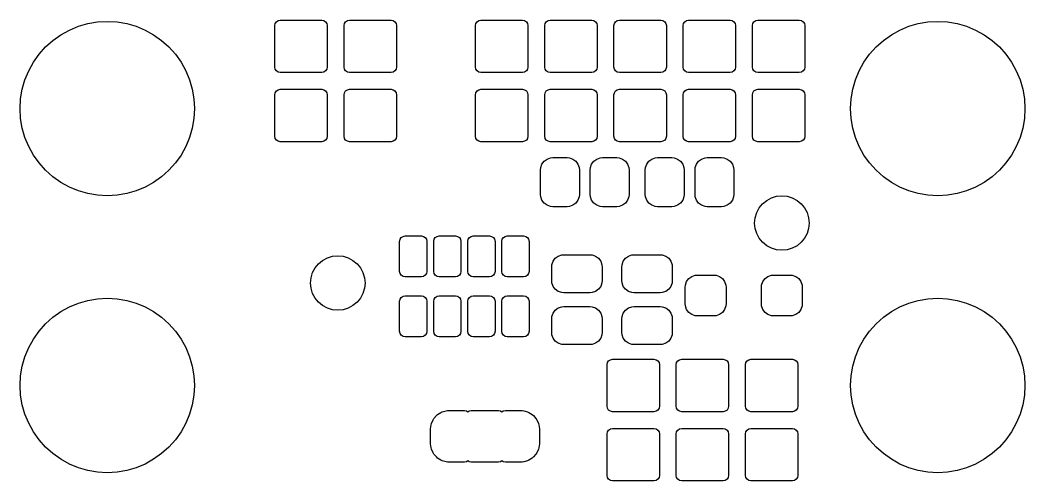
# Model space of a CAD drawing. Extents: x 4.47 to 5.93, y -4.54 to -3.87.
import ezdxf

# ---------------------------------------------------------------- set-up
doc = ezdxf.new("R2010")
doc.units = 0
doc.header["$MEASUREMENT"] = 0
doc.layers.add('BLACK', color=7, linetype='CONTINUOUS')

msp = doc.modelspace()

# ---------------------------------------------------------------- linework, layer by layer
at = {"layer": 'BLACK', "linetype": 'CONTINUOUS'}
for p, q in [((4.57197, -3.87717), (4.58589, -3.87481)), ((4.58589, -3.87481), (4.6, -3.87402)), ((4.6, -3.87402), (4.61411, -3.87481)), ((4.61411, -3.87481), (4.62803, -3.87717)), ((4.84273, -3.87699), (4.84443, -3.87443)), ((4.84443, -3.87443), (4.84699, -3.87273)), ((4.84699, -3.87273), (4.85, -3.87213)), ((4.85, -3.87213), (4.91, -3.87213)), ((4.91, -3.87213), (4.91301, -3.87273)), ((4.91301, -3.87273), (4.91557, -3.87443)), ((4.91557, -3.87443), (4.91727, -3.87699)), ((4.94273, -3.87699), (4.94443, -3.87443)), ((4.94443, -3.87443), (4.94699, -3.87273)), ((4.94699, -3.87273), (4.95, -3.87213)), ((4.95, -3.87213), (5.01, -3.87213)), ((5.01, -3.87213), (5.01301, -3.87273)), ((5.01301, -3.87273), (5.01557, -3.87443)), ((5.01557, -3.87443), (5.01727, -3.87699)), ((5.13273, -3.87699), (5.13443, -3.87443)), ((5.13443, -3.87443), (5.13699, -3.87273)), ((5.13699, -3.87273), (5.14, -3.87213)), ((5.14, -3.87213), (5.2, -3.87213)), ((5.2, -3.87213), (5.20301, -3.87273)), ((5.20301, -3.87273), (5.20557, -3.87443)), ((5.20557, -3.87443), (5.20727, -3.87699)), ((5.23273, -3.87699), (5.23443, -3.87443)), ((5.23443, -3.87443), (5.23699, -3.87273)), ((5.23699, -3.87273), (5.24, -3.87213)), ((5.24, -3.87213), (5.3, -3.87213)), ((5.3, -3.87213), (5.30301, -3.87273)), ((5.30301, -3.87273), (5.30557, -3.87443)), ((5.30557, -3.87443), (5.30727, -3.87699)), ((5.33273, -3.87699), (5.33443, -3.87443)), ((5.33443, -3.87443), (5.33699, -3.87273)), ((5.33699, -3.87273), (5.34, -3.87213)), ((5.34, -3.87213), (5.4, -3.87213)), ((5.4, -3.87213), (5.40301, -3.87273)), ((5.40301, -3.87273), (5.40557, -3.87443)), ((5.40557, -3.87443), (5.40727, -3.87699)), ((5.43273, -3.87699), (5.43443, -3.87443)), ((5.43443, -3.87443), (5.43699, -3.87273)), ((5.43699, -3.87273), (5.44, -3.87213)), ((5.44, -3.87213), (5.5, -3.87213)), ((5.5, -3.87213), (5.50301, -3.87273)), ((5.50301, -3.87273), (5.50557, -3.87443)), ((5.50557, -3.87443), (5.50727, -3.87699)), ((5.53273, -3.87699), (5.53443, -3.87443)), ((5.53443, -3.87443), (5.53699, -3.87273)), ((5.53699, -3.87273), (5.54, -3.87213)), ((5.54, -3.87213), (5.6, -3.87213)), ((5.6, -3.87213), (5.60301, -3.87273)), ((5.60301, -3.87273), (5.60557, -3.87443)), ((5.60557, -3.87443), (5.60727, -3.87699)), ((5.77197, -3.87717), (5.78589, -3.87481)), ((5.78589, -3.87481), (5.8, -3.87402)), ((5.8, -3.87402), (5.81411, -3.87481)), ((5.81411, -3.87481), (5.82803, -3.87717)), ((4.53297, -3.89333), (4.54534, -3.88649)), ((4.54534, -3.88649), (4.55839, -3.88109)), ((4.55839, -3.88109), (4.57197, -3.87717)), ((4.62803, -3.87717), (4.64161, -3.88109)), ((4.64161, -3.88109), (4.65466, -3.88649)), ((4.65466, -3.88649), (4.66703, -3.89333)), ((4.84213, -3.88), (4.84273, -3.87699)), ((4.84213, -3.94), (4.84213, -3.88)), ((4.91727, -3.87699), (4.91787, -3.88)), ((4.91787, -3.88), (4.91787, -3.94)), ((4.94213, -3.88), (4.94273, -3.87699)), ((4.94213, -3.94), (4.94213, -3.88)), ((5.01727, -3.87699), (5.01787, -3.88)), ((5.01787, -3.88), (5.01787, -3.94)), ((5.13213, -3.88), (5.13273, -3.87699)), ((5.13213, -3.94), (5.13213, -3.88)), ((5.20727, -3.87699), (5.20787, -3.88)), ((5.20787, -3.88), (5.20787, -3.94)), ((5.23213, -3.88), (5.23273, -3.87699)), ((5.23213, -3.94), (5.23213, -3.88)), ((5.30727, -3.87699), (5.30787, -3.88)), ((5.30787, -3.88), (5.30787, -3.94)), ((5.33213, -3.88), (5.33273, -3.87699)), ((5.33213, -3.94), (5.33213, -3.88)), ((5.40727, -3.87699), (5.40787, -3.88)), ((5.40787, -3.88), (5.40787, -3.94)), ((5.43213, -3.88), (5.43273, -3.87699)), ((5.43213, -3.94), (5.43213, -3.88)), ((5.50727, -3.87699), (5.50787, -3.88)), ((5.50787, -3.88), (5.50787, -3.94)), ((5.53213, -3.88), (5.53273, -3.87699)), ((5.53213, -3.94), (5.53213, -3.88)), ((5.60727, -3.87699), (5.60787, -3.88)), ((5.60787, -3.88), (5.60787, -3.94)), ((5.73297, -3.89333), (5.74534, -3.88649)), ((5.74534, -3.88649), (5.75839, -3.88109)), ((5.75839, -3.88109), (5.77197, -3.87717)), ((5.82803, -3.87717), (5.84161, -3.88109)), ((5.84161, -3.88109), (5.85466, -3.88649)), ((5.85466, -3.88649), (5.86703, -3.89333)), ((4.51092, -3.91092), (4.52145, -3.9015)), ((4.52145, -3.9015), (4.53297, -3.89333)), ((4.66703, -3.89333), (4.67855, -3.9015)), ((4.67855, -3.9015), (4.68908, -3.91092)), ((5.71092, -3.91092), (5.72145, -3.9015)), ((5.72145, -3.9015), (5.73297, -3.89333)), ((5.86703, -3.89333), (5.87855, -3.9015)), ((5.87855, -3.9015), (5.88908, -3.91092)), ((4.5015, -3.92145), (4.51092, -3.91092)), ((4.68908, -3.91092), (4.6985, -3.92145)), ((5.7015, -3.92145), (5.71092, -3.91092)), ((5.88908, -3.91092), (5.8985, -3.92145)), ((4.48649, -3.94534), (4.49333, -3.93297)), ((4.49333, -3.93297), (4.5015, -3.92145)), ((4.6985, -3.92145), (4.70667, -3.93297)), ((4.70667, -3.93297), (4.71351, -3.94534)), ((5.68649, -3.94534), (5.69333, -3.93297)), ((5.69333, -3.93297), (5.7015, -3.92145)), ((5.8985, -3.92145), (5.90667, -3.93297)), ((5.90667, -3.93297), (5.91351, -3.94534)), ((4.48109, -3.95839), (4.48649, -3.94534)), ((4.71351, -3.94534), (4.71891, -3.95839)), ((4.84273, -3.94301), (4.84213, -3.94)), ((4.84443, -3.94557), (4.84273, -3.94301)), ((4.84699, -3.94727), (4.84443, -3.94557)), ((4.85, -3.94787), (4.84699, -3.94727)), ((4.91, -3.94787), (4.85, -3.94787)), ((4.91301, -3.94727), (4.91, -3.94787)), ((4.91557, -3.94557), (4.91301, -3.94727)), ((4.91727, -3.94301), (4.91557, -3.94557)), ((4.91787, -3.94), (4.91727, -3.94301)), ((4.94273, -3.94301), (4.94213, -3.94)), ((4.94443, -3.94557), (4.94273, -3.94301)), ((4.94699, -3.94727), (4.94443, -3.94557)), ((4.95, -3.94787), (4.94699, -3.94727)), ((5.01, -3.94787), (4.95, -3.94787)), ((5.01301, -3.94727), (5.01, -3.94787)), ((5.01557, -3.94557), (5.01301, -3.94727)), ((5.01727, -3.94301), (5.01557, -3.94557)), ((5.01787, -3.94), (5.01727, -3.94301)), ((5.13273, -3.94301), (5.13213, -3.94)), ((5.13443, -3.94557), (5.13273, -3.94301)), ((5.13699, -3.94727), (5.13443, -3.94557)), ((5.14, -3.94787), (5.13699, -3.94727)), ((5.2, -3.94787), (5.14, -3.94787)), ((5.20301, -3.94727), (5.2, -3.94787)), ((5.20557, -3.94557), (5.20301, -3.94727)), ((5.20727, -3.94301), (5.20557, -3.94557)), ((5.20787, -3.94), (5.20727, -3.94301)), ((5.23273, -3.94301), (5.23213, -3.94)), ((5.23443, -3.94557), (5.23273, -3.94301)), ((5.23699, -3.94727), (5.23443, -3.94557)), ((5.24, -3.94787), (5.23699, -3.94727)), ((5.3, -3.94787), (5.24, -3.94787)), ((5.30301, -3.94727), (5.3, -3.94787)), ((5.30557, -3.94557), (5.30301, -3.94727)), ((5.30727, -3.94301), (5.30557, -3.94557)), ((5.30787, -3.94), (5.30727, -3.94301)), ((5.33273, -3.94301), (5.33213, -3.94)), ((5.33443, -3.94557), (5.33273, -3.94301)), ((5.33699, -3.94727), (5.33443, -3.94557)), ((5.34, -3.94787), (5.33699, -3.94727)), ((5.4, -3.94787), (5.34, -3.94787)), ((5.40301, -3.94727), (5.4, -3.94787)), ((5.40557, -3.94557), (5.40301, -3.94727)), ((5.40727, -3.94301), (5.40557, -3.94557)), ((5.40787, -3.94), (5.40727, -3.94301)), ((5.43273, -3.94301), (5.43213, -3.94)), ((5.43443, -3.94557), (5.43273, -3.94301)), ((5.43699, -3.94727), (5.43443, -3.94557)), ((5.44, -3.94787), (5.43699, -3.94727)), ((5.5, -3.94787), (5.44, -3.94787)), ((5.50301, -3.94727), (5.5, -3.94787)), ((5.50557, -3.94557), (5.50301, -3.94727)), ((5.50727, -3.94301), (5.50557, -3.94557)), ((5.50787, -3.94), (5.50727, -3.94301)), ((5.53273, -3.94301), (5.53213, -3.94)), ((5.53443, -3.94557), (5.53273, -3.94301)), ((5.53699, -3.94727), (5.53443, -3.94557)), ((5.54, -3.94787), (5.53699, -3.94727)), ((5.6, -3.94787), (5.54, -3.94787)), ((5.60301, -3.94727), (5.6, -3.94787)), ((5.60557, -3.94557), (5.60301, -3.94727)), ((5.60727, -3.94301), (5.60557, -3.94557)), ((5.60787, -3.94), (5.60727, -3.94301)), ((5.68109, -3.95839), (5.68649, -3.94534)), ((5.91351, -3.94534), (5.91891, -3.95839)), ((4.47717, -3.97197), (4.48109, -3.95839)), ((4.71891, -3.95839), (4.72283, -3.97197)), ((5.67717, -3.97197), (5.68109, -3.95839)), ((5.91891, -3.95839), (5.92283, -3.97197)), ((4.47481, -3.98589), (4.47717, -3.97197)), ((4.72283, -3.97197), (4.72519, -3.98589)), ((4.84213, -3.98), (4.84273, -3.97699)), ((4.84273, -3.97699), (4.84443, -3.97443)), ((4.84443, -3.97443), (4.84699, -3.97273)), ((4.84699, -3.97273), (4.85, -3.97213)), ((4.85, -3.97213), (4.91, -3.97213)), ((4.91, -3.97213), (4.91301, -3.97273)), ((4.91301, -3.97273), (4.91557, -3.97443)), ((4.91557, -3.97443), (4.91727, -3.97699)), ((4.91727, -3.97699), (4.91787, -3.98)), ((4.94213, -3.98), (4.94273, -3.97699)), ((4.94273, -3.97699), (4.94443, -3.97443)), ((4.94443, -3.97443), (4.94699, -3.97273)), ((4.94699, -3.97273), (4.95, -3.97213)), ((4.95, -3.97213), (5.01, -3.97213)), ((5.01, -3.97213), (5.01301, -3.97273)), ((5.01301, -3.97273), (5.01557, -3.97443)), ((5.01557, -3.97443), (5.01727, -3.97699)), ((5.01727, -3.97699), (5.01787, -3.98)), ((5.13213, -3.98), (5.13273, -3.97699)), ((5.13273, -3.97699), (5.13443, -3.97443)), ((5.13443, -3.97443), (5.13699, -3.97273)), ((5.13699, -3.97273), (5.14, -3.97213)), ((5.14, -3.97213), (5.2, -3.97213)), ((5.2, -3.97213), (5.20301, -3.97273)), ((5.20301, -3.97273), (5.20557, -3.97443)), ((5.20557, -3.97443), (5.20727, -3.97699)), ((5.20727, -3.97699), (5.20787, -3.98)), ((5.23213, -3.98), (5.23273, -3.97699)), ((5.23273, -3.97699), (5.23443, -3.97443)), ((5.23443, -3.97443), (5.23699, -3.97273)), ((5.23699, -3.97273), (5.24, -3.97213)), ((5.24, -3.97213), (5.3, -3.97213)), ((5.3, -3.97213), (5.30301, -3.97273)), ((5.30301, -3.97273), (5.30557, -3.97443)), ((5.30557, -3.97443), (5.30727, -3.97699)), ((5.30727, -3.97699), (5.30787, -3.98)), ((5.33213, -3.98), (5.33273, -3.97699)), ((5.33273, -3.97699), (5.33443, -3.97443)), ((5.33443, -3.97443), (5.33699, -3.97273)), ((5.33699, -3.97273), (5.34, -3.97213)), ((5.34, -3.97213), (5.4, -3.97213)), ((5.4, -3.97213), (5.40301, -3.97273)), ((5.40301, -3.97273), (5.40557, -3.97443)), ((5.40557, -3.97443), (5.40727, -3.97699)), ((5.40727, -3.97699), (5.40787, -3.98)), ((5.43213, -3.98), (5.43273, -3.97699)), ((5.43273, -3.97699), (5.43443, -3.97443)), ((5.43443, -3.97443), (5.43699, -3.97273)), ((5.43699, -3.97273), (5.44, -3.97213)), ((5.44, -3.97213), (5.5, -3.97213)), ((5.5, -3.97213), (5.50301, -3.97273)), ((5.50301, -3.97273), (5.50557, -3.97443)), ((5.50557, -3.97443), (5.50727, -3.97699)), ((5.50727, -3.97699), (5.50787, -3.98)), ((5.53213, -3.98), (5.53273, -3.97699)), ((5.53273, -3.97699), (5.53443, -3.97443)), ((5.53443, -3.97443), (5.53699, -3.97273)), ((5.53699, -3.97273), (5.54, -3.97213)), ((5.54, -3.97213), (5.6, -3.97213)), ((5.6, -3.97213), (5.60301, -3.97273)), ((5.60301, -3.97273), (5.60557, -3.97443)), ((5.60557, -3.97443), (5.60727, -3.97699)), ((5.60727, -3.97699), (5.60787, -3.98)), ((5.67481, -3.98589), (5.67717, -3.97197)), ((5.92283, -3.97197), (5.92519, -3.98589)), ((4.47402, -4), (4.47481, -3.98589)), ((4.72519, -3.98589), (4.72598, -4)), ((4.84213, -4.04), (4.84213, -3.98)), ((4.91787, -3.98), (4.91787, -4.04)), ((4.94213, -4.04), (4.94213, -3.98)), ((5.01787, -3.98), (5.01787, -4.04)), ((5.13213, -4.04), (5.13213, -3.98)), ((5.20787, -3.98), (5.20787, -4.04)), ((5.23213, -4.04), (5.23213, -3.98)), ((5.30787, -3.98), (5.30787, -4.04)), ((5.33213, -4.04), (5.33213, -3.98)), ((5.40787, -3.98), (5.40787, -4.04)), ((5.43213, -4.04), (5.43213, -3.98)), ((5.50787, -3.98), (5.50787, -4.04)), ((5.53213, -4.04), (5.53213, -3.98)), ((5.60787, -3.98), (5.60787, -4.04)), ((5.67402, -4), (5.67481, -3.98589)), ((5.92519, -3.98589), (5.92598, -4)), ((4.47481, -4.01411), (4.47402, -4)), ((4.72598, -4), (4.72519, -4.01411)), ((5.67481, -4.01411), (5.67402, -4)), ((5.92598, -4), (5.92519, -4.01411)), ((4.47717, -4.02803), (4.47481, -4.01411)), ((4.72519, -4.01411), (4.72283, -4.02803)), ((5.67717, -4.02803), (5.67481, -4.01411)), ((5.92519, -4.01411), (5.92283, -4.02803)), ((4.48109, -4.04161), (4.47717, -4.02803)), ((4.72283, -4.02803), (4.71891, -4.04161)), ((5.68109, -4.04161), (5.67717, -4.02803)), ((5.92283, -4.02803), (5.91891, -4.04161)), ((4.48649, -4.05466), (4.48109, -4.04161)), ((4.71891, -4.04161), (4.71351, -4.05466)), ((4.84273, -4.04301), (4.84213, -4.04)), ((4.84443, -4.04557), (4.84273, -4.04301)), ((4.84699, -4.04727), (4.84443, -4.04557)), ((4.85, -4.04787), (4.84699, -4.04727)), ((4.91, -4.04787), (4.85, -4.04787)), ((4.91301, -4.04727), (4.91, -4.04787)), ((4.91557, -4.04557), (4.91301, -4.04727)), ((4.91727, -4.04301), (4.91557, -4.04557)), ((4.91787, -4.04), (4.91727, -4.04301)), ((4.94273, -4.04301), (4.94213, -4.04)), ((4.94443, -4.04557), (4.94273, -4.04301)), ((4.94699, -4.04727), (4.94443, -4.04557)), ((4.95, -4.04787), (4.94699, -4.04727)), ((5.01, -4.04787), (4.95, -4.04787)), ((5.01301, -4.04727), (5.01, -4.04787)), ((5.01557, -4.04557), (5.01301, -4.04727)), ((5.01727, -4.04301), (5.01557, -4.04557)), ((5.01787, -4.04), (5.01727, -4.04301)), ((5.13273, -4.04301), (5.13213, -4.04)), ((5.13443, -4.04557), (5.13273, -4.04301)), ((5.13699, -4.04727), (5.13443, -4.04557)), ((5.14, -4.04787), (5.13699, -4.04727)), ((5.2, -4.04787), (5.14, -4.04787)), ((5.20301, -4.04727), (5.2, -4.04787)), ((5.20557, -4.04557), (5.20301, -4.04727)), ((5.20727, -4.04301), (5.20557, -4.04557)), ((5.20787, -4.04), (5.20727, -4.04301)), ((5.23273, -4.04301), (5.23213, -4.04)), ((5.23443, -4.04557), (5.23273, -4.04301)), ((5.23699, -4.04727), (5.23443, -4.04557)), ((5.24, -4.04787), (5.23699, -4.04727)), ((5.3, -4.04787), (5.24, -4.04787)), ((5.30301, -4.04727), (5.3, -4.04787)), ((5.30557, -4.04557), (5.30301, -4.04727)), ((5.30727, -4.04301), (5.30557, -4.04557)), ((5.30787, -4.04), (5.30727, -4.04301)), ((5.33273, -4.04301), (5.33213, -4.04)), ((5.33443, -4.04557), (5.33273, -4.04301)), ((5.33699, -4.04727), (5.33443, -4.04557)), ((5.34, -4.04787), (5.33699, -4.04727)), ((5.4, -4.04787), (5.34, -4.04787)), ((5.40301, -4.04727), (5.4, -4.04787)), ((5.40557, -4.04557), (5.40301, -4.04727)), ((5.40727, -4.04301), (5.40557, -4.04557)), ((5.40787, -4.04), (5.40727, -4.04301)), ((5.43273, -4.04301), (5.43213, -4.04)), ((5.43443, -4.04557), (5.43273, -4.04301)), ((5.43699, -4.04727), (5.43443, -4.04557)), ((5.44, -4.04787), (5.43699, -4.04727)), ((5.5, -4.04787), (5.44, -4.04787)), ((5.50301, -4.04727), (5.5, -4.04787)), ((5.50557, -4.04557), (5.50301, -4.04727)), ((5.50727, -4.04301), (5.50557, -4.04557)), ((5.50787, -4.04), (5.50727, -4.04301)), ((5.53273, -4.04301), (5.53213, -4.04)), ((5.53443, -4.04557), (5.53273, -4.04301)), ((5.53699, -4.04727), (5.53443, -4.04557)), ((5.54, -4.04787), (5.53699, -4.04727)), ((5.6, -4.04787), (5.54, -4.04787)), ((5.60301, -4.04727), (5.6, -4.04787)), ((5.60557, -4.04557), (5.60301, -4.04727)), ((5.60727, -4.04301), (5.60557, -4.04557)), ((5.60787, -4.04), (5.60727, -4.04301)), ((5.68649, -4.05466), (5.68109, -4.04161)), ((5.91891, -4.04161), (5.91351, -4.05466)), ((4.49333, -4.06703), (4.48649, -4.05466)), ((4.71351, -4.05466), (4.70667, -4.06703)), ((5.69333, -4.06703), (5.68649, -4.05466)), ((5.91351, -4.05466), (5.90667, -4.06703)), ((4.5015, -4.07855), (4.49333, -4.06703)), ((4.51092, -4.08908), (4.5015, -4.07855)), ((4.6985, -4.07855), (4.68908, -4.08908)), ((4.70667, -4.06703), (4.6985, -4.07855)), ((5.22808, -4.0803), (5.23121, -4.07606)), ((5.23121, -4.07606), (5.23546, -4.07292)), ((5.23546, -4.07292), (5.24045, -4.07118)), ((5.24045, -4.07118), (5.24374, -4.07087)), ((5.24374, -4.07087), (5.26441, -4.07087)), ((5.26441, -4.07087), (5.2677, -4.07118)), ((5.2677, -4.07118), (5.27269, -4.07292)), ((5.27269, -4.07292), (5.27694, -4.07606)), ((5.27694, -4.07606), (5.28007, -4.0803)), ((5.29993, -4.0803), (5.30306, -4.07606)), ((5.30306, -4.07606), (5.30731, -4.07292)), ((5.30731, -4.07292), (5.3123, -4.07118)), ((5.3123, -4.07118), (5.31559, -4.07087)), ((5.31559, -4.07087), (5.33626, -4.07087)), ((5.33626, -4.07087), (5.33955, -4.07118)), ((5.33955, -4.07118), (5.34454, -4.07292)), ((5.34454, -4.07292), (5.34879, -4.07606)), ((5.34879, -4.07606), (5.35192, -4.0803)), ((5.37951, -4.0803), (5.38265, -4.07606)), ((5.38265, -4.07606), (5.3869, -4.07292)), ((5.3869, -4.07292), (5.39188, -4.07118)), ((5.39188, -4.07118), (5.39518, -4.07087)), ((5.39518, -4.07087), (5.41585, -4.07087)), ((5.41585, -4.07087), (5.41914, -4.07118)), ((5.41914, -4.07118), (5.42412, -4.07292)), ((5.42412, -4.07292), (5.42837, -4.07606)), ((5.42837, -4.07606), (5.43151, -4.0803)), ((5.45136, -4.0803), (5.4545, -4.07606)), ((5.4545, -4.07606), (5.45875, -4.07292)), ((5.45875, -4.07292), (5.46373, -4.07118)), ((5.46373, -4.07118), (5.46703, -4.07087)), ((5.46703, -4.07087), (5.4877, -4.07087)), ((5.4877, -4.07087), (5.49099, -4.07118)), ((5.49099, -4.07118), (5.49598, -4.07292)), ((5.49598, -4.07292), (5.50022, -4.07606)), ((5.50022, -4.07606), (5.50336, -4.0803)), ((5.7015, -4.07855), (5.69333, -4.06703)), ((5.71092, -4.08908), (5.7015, -4.07855)), ((5.8985, -4.07855), (5.88908, -4.08908)), ((5.90667, -4.06703), (5.8985, -4.07855)), ((4.52145, -4.0985), (4.51092, -4.08908)), ((4.68908, -4.08908), (4.67855, -4.0985)), ((5.22602, -4.08858), (5.22633, -4.08529)), ((5.22602, -4.12402), (5.22602, -4.08858)), ((5.22633, -4.08529), (5.22808, -4.0803)), ((5.28007, -4.0803), (5.28182, -4.08529)), ((5.28182, -4.08529), (5.28213, -4.08858)), ((5.28213, -4.08858), (5.28213, -4.12402)), ((5.29787, -4.08858), (5.29818, -4.08529)), ((5.29787, -4.12402), (5.29787, -4.08858)), ((5.29818, -4.08529), (5.29993, -4.0803)), ((5.35192, -4.0803), (5.35367, -4.08529)), ((5.35367, -4.08529), (5.35398, -4.08858)), ((5.35398, -4.08858), (5.35398, -4.12402)), ((5.37746, -4.08858), (5.37777, -4.08529)), ((5.37746, -4.12402), (5.37746, -4.08858)), ((5.37777, -4.08529), (5.37951, -4.0803)), ((5.43151, -4.0803), (5.43325, -4.08529)), ((5.43325, -4.08529), (5.43356, -4.08858)), ((5.43356, -4.08858), (5.43356, -4.12402)), ((5.44931, -4.08858), (5.44962, -4.08529)), ((5.44931, -4.12402), (5.44931, -4.08858)), ((5.44962, -4.08529), (5.45136, -4.0803)), ((5.50336, -4.0803), (5.5051, -4.08529)), ((5.5051, -4.08529), (5.50541, -4.08858)), ((5.50541, -4.08858), (5.50541, -4.12402)), ((5.72145, -4.0985), (5.71092, -4.08908)), ((5.88908, -4.08908), (5.87855, -4.0985)), ((4.53297, -4.10667), (4.52145, -4.0985)), ((4.54534, -4.11351), (4.53297, -4.10667)), ((4.66703, -4.10667), (4.65466, -4.11351)), ((4.67855, -4.0985), (4.66703, -4.10667)), ((5.73297, -4.10667), (5.72145, -4.0985)), ((5.74534, -4.11351), (5.73297, -4.10667)), ((5.86703, -4.10667), (5.85466, -4.11351)), ((5.87855, -4.0985), (5.86703, -4.10667)), ((4.55839, -4.11891), (4.54534, -4.11351)), ((4.57197, -4.12283), (4.55839, -4.11891)), ((4.58589, -4.12519), (4.57197, -4.12283)), ((4.62803, -4.12283), (4.61411, -4.12519)), ((4.64161, -4.11891), (4.62803, -4.12283)), ((4.65466, -4.11351), (4.64161, -4.11891)), ((5.75839, -4.11891), (5.74534, -4.11351)), ((5.77197, -4.12283), (5.75839, -4.11891)), ((5.78589, -4.12519), (5.77197, -4.12283)), ((5.82803, -4.12283), (5.81411, -4.12519)), ((5.84161, -4.11891), (5.82803, -4.12283)), ((5.85466, -4.11351), (5.84161, -4.11891)), ((4.6, -4.12598), (4.58589, -4.12519)), ((4.61411, -4.12519), (4.6, -4.12598)), ((5.22633, -4.12731), (5.22602, -4.12402)), ((5.22808, -4.13229), (5.22633, -4.12731)), ((5.23121, -4.13654), (5.22808, -4.13229)), ((5.23546, -4.13968), (5.23121, -4.13654)), ((5.27694, -4.13654), (5.27269, -4.13968)), ((5.28007, -4.13229), (5.27694, -4.13654)), ((5.28182, -4.12731), (5.28007, -4.13229)), ((5.28213, -4.12402), (5.28182, -4.12731)), ((5.29818, -4.12731), (5.29787, -4.12402)), ((5.29993, -4.13229), (5.29818, -4.12731)), ((5.30306, -4.13654), (5.29993, -4.13229)), ((5.30731, -4.13968), (5.30306, -4.13654)), ((5.34879, -4.13654), (5.34454, -4.13968)), ((5.35192, -4.13229), (5.34879, -4.13654)), ((5.35367, -4.12731), (5.35192, -4.13229)), ((5.35398, -4.12402), (5.35367, -4.12731)), ((5.37777, -4.12731), (5.37746, -4.12402)), ((5.37951, -4.13229), (5.37777, -4.12731)), ((5.38265, -4.13654), (5.37951, -4.13229)), ((5.3869, -4.13968), (5.38265, -4.13654)), ((5.42837, -4.13654), (5.42412, -4.13968)), ((5.43151, -4.13229), (5.42837, -4.13654)), ((5.43325, -4.12731), (5.43151, -4.13229)), ((5.43356, -4.12402), (5.43325, -4.12731)), ((5.44962, -4.12731), (5.44931, -4.12402)), ((5.45136, -4.13229), (5.44962, -4.12731)), ((5.4545, -4.13654), (5.45136, -4.13229)), ((5.45875, -4.13968), (5.4545, -4.13654)), ((5.50022, -4.13654), (5.49598, -4.13968)), ((5.50336, -4.13229), (5.50022, -4.13654)), ((5.5051, -4.12731), (5.50336, -4.13229)), ((5.50541, -4.12402), (5.5051, -4.12731)), ((5.54207, -4.14348), (5.54696, -4.13752)), ((5.54696, -4.13752), (5.55293, -4.13262)), ((5.55293, -4.13262), (5.55974, -4.12898)), ((5.55974, -4.12898), (5.56712, -4.12674)), ((5.56712, -4.12674), (5.5748, -4.12598)), ((5.5748, -4.12598), (5.58248, -4.12674)), ((5.58248, -4.12674), (5.58987, -4.12898)), ((5.58987, -4.12898), (5.59668, -4.13262)), ((5.59668, -4.13262), (5.60264, -4.13752)), ((5.60264, -4.13752), (5.60754, -4.14348)), ((5.8, -4.12598), (5.78589, -4.12519)), ((5.81411, -4.12519), (5.8, -4.12598)), ((5.24045, -4.14142), (5.23546, -4.13968)), ((5.24374, -4.14173), (5.24045, -4.14142)), ((5.26441, -4.14173), (5.24374, -4.14173)), ((5.2677, -4.14142), (5.26441, -4.14173)), ((5.27269, -4.13968), (5.2677, -4.14142)), ((5.3123, -4.14142), (5.30731, -4.13968)), ((5.31559, -4.14173), (5.3123, -4.14142)), ((5.33626, -4.14173), (5.31559, -4.14173)), ((5.33955, -4.14142), (5.33626, -4.14173)), ((5.34454, -4.13968), (5.33955, -4.14142)), ((5.39188, -4.14142), (5.3869, -4.13968)), ((5.39518, -4.14173), (5.39188, -4.14142)), ((5.41585, -4.14173), (5.39518, -4.14173)), ((5.41914, -4.14142), (5.41585, -4.14173)), ((5.42412, -4.13968), (5.41914, -4.14142)), ((5.46373, -4.14142), (5.45875, -4.13968)), ((5.46703, -4.14173), (5.46373, -4.14142)), ((5.4877, -4.14173), (5.46703, -4.14173)), ((5.49099, -4.14142), (5.4877, -4.14173)), ((5.49598, -4.13968), (5.49099, -4.14142)), ((5.53619, -4.15767), (5.53843, -4.15029)), ((5.53843, -4.15029), (5.54207, -4.14348)), ((5.60754, -4.14348), (5.61118, -4.15029)), ((5.61118, -4.15029), (5.61342, -4.15767)), ((5.53543, -4.16535), (5.53619, -4.15767)), ((5.53619, -4.17304), (5.53543, -4.16535)), ((5.61342, -4.15767), (5.61417, -4.16535)), ((5.61417, -4.16535), (5.61342, -4.17304)), ((5.53843, -4.18042), (5.53619, -4.17304)), ((5.54207, -4.18723), (5.53843, -4.18042)), ((5.61118, -4.18042), (5.60754, -4.18723)), ((5.61342, -4.17304), (5.61118, -4.18042)), ((5.0225, -4.19183), (5.0231, -4.18881)), ((5.0225, -4.23513), (5.0225, -4.19183)), ((5.0231, -4.18881), (5.0248, -4.18626)), ((5.0248, -4.18626), (5.02736, -4.18455)), ((5.02736, -4.18455), (5.03037, -4.18395)), ((5.03037, -4.18395), (5.05399, -4.18395)), ((5.05399, -4.18395), (5.05701, -4.18455)), ((5.05701, -4.18455), (5.05956, -4.18626)), ((5.05956, -4.18626), (5.06127, -4.18881)), ((5.06127, -4.18881), (5.06187, -4.19183)), ((5.06187, -4.19183), (5.06187, -4.23513)), ((5.07171, -4.19183), (5.07231, -4.18881)), ((5.07171, -4.23513), (5.07171, -4.19183)), ((5.07231, -4.18881), (5.07401, -4.18626)), ((5.07401, -4.18626), (5.07657, -4.18455)), ((5.07657, -4.18455), (5.07958, -4.18395)), ((5.07958, -4.18395), (5.1032, -4.18395)), ((5.1032, -4.18395), (5.10622, -4.18455)), ((5.10622, -4.18455), (5.10877, -4.18626)), ((5.10877, -4.18626), (5.11048, -4.18881)), ((5.11048, -4.18881), (5.11108, -4.19183)), ((5.11108, -4.19183), (5.11108, -4.23513)), ((5.12092, -4.19183), (5.12152, -4.18881)), ((5.12092, -4.23513), (5.12092, -4.19183)), ((5.12152, -4.18881), (5.12323, -4.18626)), ((5.12323, -4.18626), (5.12578, -4.18455)), ((5.12578, -4.18455), (5.1288, -4.18395)), ((5.1288, -4.18395), (5.15242, -4.18395)), ((5.15242, -4.18395), (5.15543, -4.18455)), ((5.15543, -4.18455), (5.15799, -4.18626)), ((5.15799, -4.18626), (5.15969, -4.18881)), ((5.15969, -4.18881), (5.16029, -4.19183)), ((5.16029, -4.19183), (5.16029, -4.23513)), ((5.17013, -4.19183), (5.17073, -4.18881)), ((5.17013, -4.23513), (5.17013, -4.19183)), ((5.17073, -4.18881), (5.17244, -4.18626)), ((5.17244, -4.18626), (5.17499, -4.18455)), ((5.17499, -4.18455), (5.17801, -4.18395)), ((5.17801, -4.18395), (5.20163, -4.18395)), ((5.20163, -4.18395), (5.20464, -4.18455)), ((5.20464, -4.18455), (5.2072, -4.18626)), ((5.2072, -4.18626), (5.2089, -4.18881)), ((5.2089, -4.18881), (5.2095, -4.19183)), ((5.2095, -4.19183), (5.2095, -4.23513)), ((5.54696, -4.19319), (5.54207, -4.18723)), ((5.55293, -4.19809), (5.54696, -4.19319)), ((5.60264, -4.19319), (5.59668, -4.19809)), ((5.60754, -4.18723), (5.60264, -4.19319)), ((5.55974, -4.20173), (5.55293, -4.19809)), ((5.56712, -4.20397), (5.55974, -4.20173)), ((5.5748, -4.20472), (5.56712, -4.20397)), ((5.58248, -4.20397), (5.5748, -4.20472)), ((5.58987, -4.20173), (5.58248, -4.20397)), ((5.59668, -4.19809), (5.58987, -4.20173)), ((4.90034, -4.2301), (4.90523, -4.22413)), ((4.90523, -4.22413), (4.9112, -4.21923)), ((4.9112, -4.21923), (4.918, -4.2156)), ((4.918, -4.2156), (4.92539, -4.21335)), ((4.92539, -4.21335), (4.93307, -4.2126)), ((4.93307, -4.2126), (4.94075, -4.21335)), ((4.94075, -4.21335), (4.94814, -4.2156)), ((4.94814, -4.2156), (4.95494, -4.21923)), ((4.95494, -4.21923), (4.96091, -4.22413)), ((4.96091, -4.22413), (4.96581, -4.2301)), ((5.2425, -4.22553), (5.24424, -4.22054)), ((5.24424, -4.22054), (5.24738, -4.21629)), ((5.24738, -4.21629), (5.25163, -4.21316)), ((5.25163, -4.21316), (5.25661, -4.21141)), ((5.25661, -4.21141), (5.25991, -4.2111)), ((5.25991, -4.2111), (5.29731, -4.2111)), ((5.29731, -4.2111), (5.3006, -4.21141)), ((5.3006, -4.21141), (5.30559, -4.21316)), ((5.30559, -4.21316), (5.30983, -4.21629)), ((5.30983, -4.21629), (5.31297, -4.22054)), ((5.31297, -4.22054), (5.31471, -4.22553)), ((5.34389, -4.22553), (5.34564, -4.22054)), ((5.34564, -4.22054), (5.34877, -4.21629)), ((5.34877, -4.21629), (5.35302, -4.21316)), ((5.35302, -4.21316), (5.35801, -4.21141)), ((5.35801, -4.21141), (5.3613, -4.2111)), ((5.3613, -4.2111), (5.3987, -4.2111)), ((5.3987, -4.2111), (5.40199, -4.21141)), ((5.40199, -4.21141), (5.40698, -4.21316)), ((5.40698, -4.21316), (5.41123, -4.21629)), ((5.41123, -4.21629), (5.41436, -4.22054)), ((5.41436, -4.22054), (5.41611, -4.22553)), ((4.89446, -4.24429), (4.8967, -4.2369)), ((4.8967, -4.2369), (4.90034, -4.2301)), ((4.96581, -4.2301), (4.96944, -4.2369)), ((4.96944, -4.2369), (4.97168, -4.24429)), ((5.0231, -4.23815), (5.0225, -4.23513)), ((5.0248, -4.2407), (5.0231, -4.23815)), ((5.06127, -4.23815), (5.05956, -4.2407)), ((5.06187, -4.23513), (5.06127, -4.23815)), ((5.07231, -4.23815), (5.07171, -4.23513)), ((5.07401, -4.2407), (5.07231, -4.23815)), ((5.11048, -4.23815), (5.10877, -4.2407)), ((5.11108, -4.23513), (5.11048, -4.23815)), ((5.12152, -4.23815), (5.12092, -4.23513)), ((5.12323, -4.2407), (5.12152, -4.23815)), ((5.15969, -4.23815), (5.15799, -4.2407)), ((5.16029, -4.23513), (5.15969, -4.23815)), ((5.17073, -4.23815), (5.17013, -4.23513)), ((5.17244, -4.2407), (5.17073, -4.23815)), ((5.2089, -4.23815), (5.2072, -4.2407)), ((5.2095, -4.23513), (5.2089, -4.23815)), ((5.24219, -4.22882), (5.2425, -4.22553)), ((5.24219, -4.2485), (5.24219, -4.22882)), ((5.31471, -4.22553), (5.31502, -4.22882)), ((5.31502, -4.22882), (5.31502, -4.2485)), ((5.34358, -4.22882), (5.34389, -4.22553)), ((5.34358, -4.2485), (5.34358, -4.22882)), ((5.41611, -4.22553), (5.41642, -4.22882)), ((5.41642, -4.22882), (5.41642, -4.2485)), ((4.8937, -4.25197), (4.89446, -4.24429)), ((4.89446, -4.25965), (4.8937, -4.25197)), ((4.97168, -4.24429), (4.97244, -4.25197)), ((4.97244, -4.25197), (4.97168, -4.25965)), ((5.02736, -4.24241), (5.0248, -4.2407)), ((5.03037, -4.24301), (5.02736, -4.24241)), ((5.05399, -4.24301), (5.03037, -4.24301)), ((5.05701, -4.24241), (5.05399, -4.24301)), ((5.05956, -4.2407), (5.05701, -4.24241)), ((5.07657, -4.24241), (5.07401, -4.2407)), ((5.07958, -4.24301), (5.07657, -4.24241)), ((5.1032, -4.24301), (5.07958, -4.24301)), ((5.10622, -4.24241), (5.1032, -4.24301)), ((5.10877, -4.2407), (5.10622, -4.24241)), ((5.12578, -4.24241), (5.12323, -4.2407)), ((5.1288, -4.24301), (5.12578, -4.24241)), ((5.15242, -4.24301), (5.1288, -4.24301)), ((5.15543, -4.24241), (5.15242, -4.24301)), ((5.15799, -4.2407), (5.15543, -4.24241)), ((5.17499, -4.24241), (5.17244, -4.2407)), ((5.17801, -4.24301), (5.17499, -4.24241)), ((5.20163, -4.24301), (5.17801, -4.24301)), ((5.20464, -4.24241), (5.20163, -4.24301)), ((5.2072, -4.2407), (5.20464, -4.24241)), ((5.2425, -4.2518), (5.24219, -4.2485)), ((5.24424, -4.25678), (5.2425, -4.2518)), ((5.31471, -4.2518), (5.31297, -4.25678)), ((5.31502, -4.2485), (5.31471, -4.2518)), ((5.34389, -4.2518), (5.34358, -4.2485)), ((5.34564, -4.25678), (5.34389, -4.2518)), ((5.41611, -4.2518), (5.41436, -4.25678)), ((5.41642, -4.2485), (5.41611, -4.2518)), ((5.43535, -4.2549), (5.43709, -4.24991)), ((5.43709, -4.24991), (5.44023, -4.24566)), ((5.44023, -4.24566), (5.44448, -4.24253)), ((5.44448, -4.24253), (5.44946, -4.24078)), ((5.44946, -4.24078), (5.45276, -4.24047)), ((5.45276, -4.24047), (5.47638, -4.24047)), ((5.47638, -4.24047), (5.47967, -4.24078)), ((5.47967, -4.24078), (5.48466, -4.24253)), ((5.48466, -4.24253), (5.48891, -4.24566)), ((5.48891, -4.24566), (5.49204, -4.24991)), ((5.49204, -4.24991), (5.49379, -4.2549)), ((5.54558, -4.2549), (5.54733, -4.24991)), ((5.54733, -4.24991), (5.55046, -4.24566)), ((5.55046, -4.24566), (5.55471, -4.24253)), ((5.55471, -4.24253), (5.5597, -4.24078)), ((5.5597, -4.24078), (5.56299, -4.24047)), ((5.56299, -4.24047), (5.58661, -4.24047)), ((5.58661, -4.24047), (5.58991, -4.24078)), ((5.58991, -4.24078), (5.59489, -4.24253)), ((5.59489, -4.24253), (5.59914, -4.24566)), ((5.59914, -4.24566), (5.60228, -4.24991)), ((5.60228, -4.24991), (5.60402, -4.2549)), ((4.8967, -4.26703), (4.89446, -4.25965)), ((4.90034, -4.27384), (4.8967, -4.26703)), ((4.96944, -4.26703), (4.96581, -4.27384)), ((4.97168, -4.25965), (4.96944, -4.26703)), ((5.24738, -4.26103), (5.24424, -4.25678)), ((5.25163, -4.26417), (5.24738, -4.26103)), ((5.25661, -4.26591), (5.25163, -4.26417)), ((5.25991, -4.26622), (5.25661, -4.26591)), ((5.29731, -4.26622), (5.25991, -4.26622)), ((5.3006, -4.26591), (5.29731, -4.26622)), ((5.30559, -4.26417), (5.3006, -4.26591)), ((5.30983, -4.26103), (5.30559, -4.26417)), ((5.31297, -4.25678), (5.30983, -4.26103)), ((5.34877, -4.26103), (5.34564, -4.25678)), ((5.35302, -4.26417), (5.34877, -4.26103)), ((5.35801, -4.26591), (5.35302, -4.26417)), ((5.3613, -4.26622), (5.35801, -4.26591)), ((5.3987, -4.26622), (5.3613, -4.26622)), ((5.40199, -4.26591), (5.3987, -4.26622)), ((5.40698, -4.26417), (5.40199, -4.26591)), ((5.41123, -4.26103), (5.40698, -4.26417)), ((5.41436, -4.25678), (5.41123, -4.26103)), ((5.43504, -4.25819), (5.43535, -4.2549)), ((5.43504, -4.28181), (5.43504, -4.25819)), ((5.49379, -4.2549), (5.49409, -4.25819)), ((5.49409, -4.25819), (5.49409, -4.28181)), ((5.54528, -4.25819), (5.54558, -4.2549)), ((5.54528, -4.28181), (5.54528, -4.25819)), ((5.60402, -4.2549), (5.60433, -4.25819)), ((5.60433, -4.25819), (5.60433, -4.28181)), ((4.54534, -4.28649), (4.55839, -4.28109)), ((4.55839, -4.28109), (4.57197, -4.27717)), ((4.57197, -4.27717), (4.58589, -4.27481)), ((4.58589, -4.27481), (4.6, -4.27402)), ((4.6, -4.27402), (4.61411, -4.27481)), ((4.61411, -4.27481), (4.62803, -4.27717)), ((4.62803, -4.27717), (4.64161, -4.28109)), ((4.64161, -4.28109), (4.65466, -4.28649)), ((4.90523, -4.27981), (4.90034, -4.27384)), ((4.9112, -4.2847), (4.90523, -4.27981)), ((4.96091, -4.27981), (4.95494, -4.2847)), ((4.96581, -4.27384), (4.96091, -4.27981)), ((5.0225, -4.27844), (5.0231, -4.27543)), ((5.0225, -4.32175), (5.0225, -4.27844)), ((5.0231, -4.27543), (5.0248, -4.27287)), ((5.0248, -4.27287), (5.02736, -4.27117)), ((5.02736, -4.27117), (5.03037, -4.27057)), ((5.03037, -4.27057), (5.05399, -4.27057)), ((5.05399, -4.27057), (5.05701, -4.27117)), ((5.05701, -4.27117), (5.05956, -4.27287)), ((5.05956, -4.27287), (5.06127, -4.27543)), ((5.06127, -4.27543), (5.06187, -4.27844)), ((5.06187, -4.27844), (5.06187, -4.32175)), ((5.07171, -4.27844), (5.07231, -4.27543)), ((5.07171, -4.32175), (5.07171, -4.27844)), ((5.07231, -4.27543), (5.07401, -4.27287)), ((5.07401, -4.27287), (5.07657, -4.27117)), ((5.07657, -4.27117), (5.07958, -4.27057)), ((5.07958, -4.27057), (5.1032, -4.27057)), ((5.1032, -4.27057), (5.10622, -4.27117)), ((5.10622, -4.27117), (5.10877, -4.27287)), ((5.10877, -4.27287), (5.11048, -4.27543)), ((5.11048, -4.27543), (5.11108, -4.27844)), ((5.11108, -4.27844), (5.11108, -4.32175)), ((5.12092, -4.27844), (5.12152, -4.27543)), ((5.12092, -4.32175), (5.12092, -4.27844)), ((5.12152, -4.27543), (5.12323, -4.27287)), ((5.12323, -4.27287), (5.12578, -4.27117)), ((5.12578, -4.27117), (5.1288, -4.27057)), ((5.1288, -4.27057), (5.15242, -4.27057)), ((5.15242, -4.27057), (5.15543, -4.27117)), ((5.15543, -4.27117), (5.15799, -4.27287)), ((5.15799, -4.27287), (5.15969, -4.27543)), ((5.15969, -4.27543), (5.16029, -4.27844)), ((5.16029, -4.27844), (5.16029, -4.32175)), ((5.17013, -4.27844), (5.17073, -4.27543)), ((5.17013, -4.32175), (5.17013, -4.27844)), ((5.17073, -4.27543), (5.17244, -4.27287)), ((5.17244, -4.27287), (5.17499, -4.27117)), ((5.17499, -4.27117), (5.17801, -4.27057)), ((5.17801, -4.27057), (5.20163, -4.27057)), ((5.20163, -4.27057), (5.20464, -4.27117)), ((5.20464, -4.27117), (5.2072, -4.27287)), ((5.2072, -4.27287), (5.2089, -4.27543)), ((5.2089, -4.27543), (5.2095, -4.27844)), ((5.2095, -4.27844), (5.2095, -4.32175)), ((5.43535, -4.2851), (5.43504, -4.28181)), ((5.49409, -4.28181), (5.49379, -4.2851)), ((5.54558, -4.2851), (5.54528, -4.28181)), ((5.60433, -4.28181), (5.60402, -4.2851)), ((5.74534, -4.28649), (5.75839, -4.28109)), ((5.75839, -4.28109), (5.77197, -4.27717)), ((5.77197, -4.27717), (5.78589, -4.27481)), ((5.78589, -4.27481), (5.8, -4.27402)), ((5.8, -4.27402), (5.81411, -4.27481)), ((5.81411, -4.27481), (5.82803, -4.27717)), ((5.82803, -4.27717), (5.84161, -4.28109)), ((5.84161, -4.28109), (5.85466, -4.28649)), ((4.52145, -4.3015), (4.53297, -4.29333)), ((4.53297, -4.29333), (4.54534, -4.28649)), ((4.65466, -4.28649), (4.66703, -4.29333)), ((4.66703, -4.29333), (4.67855, -4.3015)), ((4.918, -4.28834), (4.9112, -4.2847)), ((4.92539, -4.29058), (4.918, -4.28834)), ((4.93307, -4.29134), (4.92539, -4.29058)), ((4.94075, -4.29058), (4.93307, -4.29134)), ((4.94814, -4.28834), (4.94075, -4.29058)), ((4.95494, -4.2847), (4.94814, -4.28834)), ((5.2425, -4.30033), (5.24424, -4.29534)), ((5.24424, -4.29534), (5.24738, -4.29109)), ((5.24738, -4.29109), (5.25163, -4.28796)), ((5.25163, -4.28796), (5.25661, -4.28621)), ((5.25661, -4.28621), (5.25991, -4.28591)), ((5.25991, -4.28591), (5.29731, -4.28591)), ((5.29731, -4.28591), (5.3006, -4.28621)), ((5.3006, -4.28621), (5.30559, -4.28796)), ((5.30559, -4.28796), (5.30983, -4.29109)), ((5.30983, -4.29109), (5.31297, -4.29534)), ((5.31297, -4.29534), (5.31471, -4.30033)), ((5.34389, -4.30033), (5.34564, -4.29534)), ((5.34564, -4.29534), (5.34877, -4.29109)), ((5.34877, -4.29109), (5.35302, -4.28796)), ((5.35302, -4.28796), (5.35801, -4.28621)), ((5.35801, -4.28621), (5.3613, -4.28591)), ((5.3613, -4.28591), (5.3987, -4.28591)), ((5.3987, -4.28591), (5.40199, -4.28621)), ((5.40199, -4.28621), (5.40698, -4.28796)), ((5.40698, -4.28796), (5.41123, -4.29109)), ((5.41123, -4.29109), (5.41436, -4.29534)), ((5.41436, -4.29534), (5.41611, -4.30033)), ((5.43709, -4.29009), (5.43535, -4.2851)), ((5.44023, -4.29434), (5.43709, -4.29009)), ((5.44448, -4.29747), (5.44023, -4.29434)), ((5.44946, -4.29922), (5.44448, -4.29747)), ((5.48466, -4.29747), (5.47967, -4.29922)), ((5.48891, -4.29434), (5.48466, -4.29747)), ((5.49204, -4.29009), (5.48891, -4.29434)), ((5.49379, -4.2851), (5.49204, -4.29009)), ((5.54733, -4.29009), (5.54558, -4.2851)), ((5.55046, -4.29434), (5.54733, -4.29009)), ((5.55471, -4.29747), (5.55046, -4.29434)), ((5.5597, -4.29922), (5.55471, -4.29747)), ((5.59489, -4.29747), (5.58991, -4.29922)), ((5.59914, -4.29434), (5.59489, -4.29747)), ((5.60228, -4.29009), (5.59914, -4.29434)), ((5.60402, -4.2851), (5.60228, -4.29009)), ((5.72145, -4.3015), (5.73297, -4.29333)), ((5.73297, -4.29333), (5.74534, -4.28649)), ((5.85466, -4.28649), (5.86703, -4.29333)), ((5.86703, -4.29333), (5.87855, -4.3015)), ((4.5015, -4.32145), (4.51092, -4.31092)), ((4.51092, -4.31092), (4.52145, -4.3015)), ((4.67855, -4.3015), (4.68908, -4.31092)), ((4.68908, -4.31092), (4.6985, -4.32145)), ((5.24219, -4.30362), (5.2425, -4.30033)), ((5.24219, -4.32331), (5.24219, -4.30362)), ((5.31471, -4.30033), (5.31502, -4.30362)), ((5.31502, -4.30362), (5.31502, -4.32331)), ((5.34358, -4.30362), (5.34389, -4.30033)), ((5.34358, -4.32331), (5.34358, -4.30362)), ((5.41611, -4.30033), (5.41642, -4.30362)), ((5.41642, -4.30362), (5.41642, -4.32331)), ((5.45276, -4.29953), (5.44946, -4.29922)), ((5.47638, -4.29953), (5.45276, -4.29953)), ((5.47967, -4.29922), (5.47638, -4.29953)), ((5.56299, -4.29953), (5.5597, -4.29922)), ((5.58661, -4.29953), (5.56299, -4.29953)), ((5.58991, -4.29922), (5.58661, -4.29953)), ((5.7015, -4.32145), (5.71092, -4.31092)), ((5.71092, -4.31092), (5.72145, -4.3015)), ((5.87855, -4.3015), (5.88908, -4.31092)), ((5.88908, -4.31092), (5.8985, -4.32145)), ((4.49333, -4.33297), (4.5015, -4.32145)), ((4.6985, -4.32145), (4.70667, -4.33297)), ((5.0231, -4.32476), (5.0225, -4.32175)), ((5.0248, -4.32732), (5.0231, -4.32476)), ((5.06127, -4.32476), (5.05956, -4.32732)), ((5.06187, -4.32175), (5.06127, -4.32476)), ((5.07231, -4.32476), (5.07171, -4.32175)), ((5.07401, -4.32732), (5.07231, -4.32476)), ((5.11048, -4.32476), (5.10877, -4.32732)), ((5.11108, -4.32175), (5.11048, -4.32476)), ((5.12152, -4.32476), (5.12092, -4.32175)), ((5.12323, -4.32732), (5.12152, -4.32476)), ((5.15969, -4.32476), (5.15799, -4.32732)), ((5.16029, -4.32175), (5.15969, -4.32476)), ((5.17073, -4.32476), (5.17013, -4.32175)), ((5.17244, -4.32732), (5.17073, -4.32476)), ((5.2089, -4.32476), (5.2072, -4.32732)), ((5.2095, -4.32175), (5.2089, -4.32476)), ((5.2425, -4.3266), (5.24219, -4.32331)), ((5.24424, -4.33159), (5.2425, -4.3266)), ((5.31471, -4.3266), (5.31297, -4.33159)), ((5.31502, -4.32331), (5.31471, -4.3266)), ((5.34389, -4.3266), (5.34358, -4.32331)), ((5.34564, -4.33159), (5.34389, -4.3266)), ((5.41611, -4.3266), (5.41436, -4.33159)), ((5.41642, -4.32331), (5.41611, -4.3266)), ((5.69333, -4.33297), (5.7015, -4.32145)), ((5.8985, -4.32145), (5.90667, -4.33297)), ((4.48649, -4.34534), (4.49333, -4.33297)), ((4.70667, -4.33297), (4.71351, -4.34534)), ((5.02736, -4.32902), (5.0248, -4.32732)), ((5.03037, -4.32962), (5.02736, -4.32902)), ((5.05399, -4.32962), (5.03037, -4.32962)), ((5.05701, -4.32902), (5.05399, -4.32962)), ((5.05956, -4.32732), (5.05701, -4.32902)), ((5.07657, -4.32902), (5.07401, -4.32732)), ((5.07958, -4.32962), (5.07657, -4.32902)), ((5.1032, -4.32962), (5.07958, -4.32962)), ((5.10622, -4.32902), (5.1032, -4.32962)), ((5.10877, -4.32732), (5.10622, -4.32902)), ((5.12578, -4.32902), (5.12323, -4.32732)), ((5.1288, -4.32962), (5.12578, -4.32902)), ((5.15242, -4.32962), (5.1288, -4.32962)), ((5.15543, -4.32902), (5.15242, -4.32962)), ((5.15799, -4.32732), (5.15543, -4.32902)), ((5.17499, -4.32902), (5.17244, -4.32732)), ((5.17801, -4.32962), (5.17499, -4.32902)), ((5.20163, -4.32962), (5.17801, -4.32962)), ((5.20464, -4.32902), (5.20163, -4.32962)), ((5.2072, -4.32732), (5.20464, -4.32902)), ((5.24738, -4.33583), (5.24424, -4.33159)), ((5.25163, -4.33897), (5.24738, -4.33583)), ((5.25661, -4.34071), (5.25163, -4.33897)), ((5.25991, -4.34102), (5.25661, -4.34071)), ((5.29731, -4.34102), (5.25991, -4.34102)), ((5.3006, -4.34071), (5.29731, -4.34102)), ((5.30559, -4.33897), (5.3006, -4.34071)), ((5.30983, -4.33583), (5.30559, -4.33897)), ((5.31297, -4.33159), (5.30983, -4.33583)), ((5.34877, -4.33583), (5.34564, -4.33159)), ((5.35302, -4.33897), (5.34877, -4.33583)), ((5.35801, -4.34071), (5.35302, -4.33897)), ((5.3613, -4.34102), (5.35801, -4.34071)), ((5.3987, -4.34102), (5.3613, -4.34102)), ((5.40199, -4.34071), (5.3987, -4.34102)), ((5.40698, -4.33897), (5.40199, -4.34071)), ((5.41123, -4.33583), (5.40698, -4.33897)), ((5.41436, -4.33159), (5.41123, -4.33583)), ((5.68649, -4.34534), (5.69333, -4.33297)), ((5.90667, -4.33297), (5.91351, -4.34534)), ((4.48109, -4.35839), (4.48649, -4.34534)), ((4.71351, -4.34534), (4.71891, -4.35839)), ((5.68109, -4.35839), (5.68649, -4.34534)), ((5.91351, -4.34534), (5.91891, -4.35839)), ((4.47717, -4.37197), (4.48109, -4.35839)), ((4.71891, -4.35839), (4.72283, -4.37197)), ((5.32213, -4.37), (5.32273, -4.36699)), ((5.32213, -4.43), (5.32213, -4.37)), ((5.32273, -4.36699), (5.32443, -4.36443)), ((5.32443, -4.36443), (5.32699, -4.36273)), ((5.32699, -4.36273), (5.33, -4.36213)), ((5.33, -4.36213), (5.39, -4.36213)), ((5.39, -4.36213), (5.39301, -4.36273)), ((5.39301, -4.36273), (5.39557, -4.36443)), ((5.39557, -4.36443), (5.39727, -4.36699)), ((5.39727, -4.36699), (5.39787, -4.37)), ((5.39787, -4.37), (5.39787, -4.43)), ((5.42213, -4.37), (5.42273, -4.36699)), ((5.42213, -4.43), (5.42213, -4.37)), ((5.42273, -4.36699), (5.42443, -4.36443)), ((5.42443, -4.36443), (5.42699, -4.36273)), ((5.42699, -4.36273), (5.43, -4.36213)), ((5.43, -4.36213), (5.49, -4.36213)), ((5.49, -4.36213), (5.49301, -4.36273)), ((5.49301, -4.36273), (5.49557, -4.36443)), ((5.49557, -4.36443), (5.49727, -4.36699)), ((5.49727, -4.36699), (5.49787, -4.37)), ((5.49787, -4.37), (5.49787, -4.43)), ((5.52213, -4.37), (5.52273, -4.36699)), ((5.52213, -4.43), (5.52213, -4.37)), ((5.52273, -4.36699), (5.52443, -4.36443)), ((5.52443, -4.36443), (5.52699, -4.36273)), ((5.52699, -4.36273), (5.53, -4.36213)), ((5.53, -4.36213), (5.59, -4.36213)), ((5.59, -4.36213), (5.59301, -4.36273)), ((5.59301, -4.36273), (5.59557, -4.36443)), ((5.59557, -4.36443), (5.59727, -4.36699)), ((5.59727, -4.36699), (5.59787, -4.37)), ((5.59787, -4.37), (5.59787, -4.43)), ((5.67717, -4.37197), (5.68109, -4.35839)), ((5.91891, -4.35839), (5.92283, -4.37197)), ((4.47481, -4.38589), (4.47717, -4.37197)), ((4.72283, -4.37197), (4.72519, -4.38589)), ((5.67481, -4.38589), (5.67717, -4.37197)), ((5.92283, -4.37197), (5.92519, -4.38589)), ((4.47402, -4.4), (4.47481, -4.38589)), ((4.72519, -4.38589), (4.72598, -4.4)), ((5.67402, -4.4), (5.67481, -4.38589)), ((5.92519, -4.38589), (5.92598, -4.4)), ((4.47481, -4.41411), (4.47402, -4.4)), ((4.72598, -4.4), (4.72519, -4.41411)), ((5.67481, -4.41411), (5.67402, -4.4)), ((5.92598, -4.4), (5.92519, -4.41411)), ((4.47717, -4.42803), (4.47481, -4.41411)), ((4.48109, -4.44161), (4.47717, -4.42803)), ((4.72283, -4.42803), (4.71891, -4.44161)), ((4.72519, -4.41411), (4.72283, -4.42803)), ((5.67717, -4.42803), (5.67481, -4.41411)), ((5.68109, -4.44161), (5.67717, -4.42803)), ((5.92283, -4.42803), (5.91891, -4.44161)), ((5.92519, -4.41411), (5.92283, -4.42803)), ((4.48649, -4.45466), (4.48109, -4.44161)), ((4.71891, -4.44161), (4.71351, -4.45466)), ((5.07565, -4.44359), (5.07734, -4.44212)), ((5.07734, -4.44212), (5.08205, -4.43909)), ((5.08205, -4.43909), (5.08409, -4.43816)), ((5.08409, -4.43816), (5.08947, -4.43658)), ((5.08947, -4.43658), (5.09169, -4.43626)), ((5.09169, -4.43626), (5.09348, -4.43626)), ((5.09348, -4.43626), (5.09449, -4.43606)), ((5.09449, -4.43606), (5.11614, -4.43606)), ((5.11614, -4.43606), (5.11916, -4.43666)), ((5.11916, -4.43666), (5.12106, -4.43794)), ((5.12106, -4.43794), (5.12297, -4.43666)), ((5.12297, -4.43666), (5.12598, -4.43606)), ((5.12598, -4.43606), (5.16535, -4.43606)), ((5.16535, -4.43606), (5.16837, -4.43666)), ((5.16837, -4.43666), (5.17028, -4.43794)), ((5.17028, -4.43794), (5.17218, -4.43666)), ((5.17218, -4.43666), (5.1752, -4.43606)), ((5.1752, -4.43606), (5.19685, -4.43606)), ((5.19685, -4.43606), (5.19786, -4.43626)), ((5.19786, -4.43626), (5.19965, -4.43626)), ((5.19965, -4.43626), (5.20187, -4.43658)), ((5.20187, -4.43658), (5.20725, -4.43816)), ((5.20725, -4.43816), (5.20928, -4.43909)), ((5.20928, -4.43909), (5.214, -4.44212)), ((5.214, -4.44212), (5.21569, -4.44359)), ((5.32273, -4.43301), (5.32213, -4.43)), ((5.32443, -4.43557), (5.32273, -4.43301)), ((5.32699, -4.43727), (5.32443, -4.43557)), ((5.33, -4.43787), (5.32699, -4.43727)), ((5.39, -4.43787), (5.33, -4.43787)), ((5.39301, -4.43727), (5.39, -4.43787)), ((5.39557, -4.43557), (5.39301, -4.43727)), ((5.39727, -4.43301), (5.39557, -4.43557)), ((5.39787, -4.43), (5.39727, -4.43301)), ((5.42273, -4.43301), (5.42213, -4.43)), ((5.42443, -4.43557), (5.42273, -4.43301)), ((5.42699, -4.43727), (5.42443, -4.43557)), ((5.43, -4.43787), (5.42699, -4.43727)), ((5.49, -4.43787), (5.43, -4.43787)), ((5.49301, -4.43727), (5.49, -4.43787)), ((5.49557, -4.43557), (5.49301, -4.43727)), ((5.49727, -4.43301), (5.49557, -4.43557)), ((5.49787, -4.43), (5.49727, -4.43301)), ((5.52273, -4.43301), (5.52213, -4.43)), ((5.52443, -4.43557), (5.52273, -4.43301)), ((5.52699, -4.43727), (5.52443, -4.43557)), ((5.53, -4.43787), (5.52699, -4.43727)), ((5.59, -4.43787), (5.53, -4.43787)), ((5.59301, -4.43727), (5.59, -4.43787)), ((5.59557, -4.43557), (5.59301, -4.43727)), ((5.59727, -4.43301), (5.59557, -4.43557)), ((5.59787, -4.43), (5.59727, -4.43301)), ((5.68649, -4.45466), (5.68109, -4.44161)), ((5.91891, -4.44161), (5.91351, -4.45466)), ((4.49333, -4.46703), (4.48649, -4.45466)), ((4.71351, -4.45466), (4.70667, -4.46703)), ((5.06701, -4.4625), (5.06781, -4.45696)), ((5.06781, -4.45696), (5.06844, -4.45481)), ((5.06844, -4.45481), (5.07077, -4.44971)), ((5.07077, -4.44971), (5.07198, -4.44782)), ((5.07198, -4.44782), (5.07565, -4.44359)), ((5.21569, -4.44359), (5.21936, -4.44782)), ((5.21936, -4.44782), (5.22057, -4.44971)), ((5.22057, -4.44971), (5.2229, -4.45481)), ((5.2229, -4.45481), (5.22353, -4.45696)), ((5.22353, -4.45696), (5.22433, -4.4625)), ((5.69333, -4.46703), (5.68649, -4.45466)), ((5.91351, -4.45466), (5.90667, -4.46703)), ((4.5015, -4.47855), (4.49333, -4.46703)), ((4.70667, -4.46703), (4.6985, -4.47855)), ((5.06693, -4.46362), (5.06701, -4.4625)), ((5.06693, -4.48331), (5.06693, -4.46362)), ((5.22433, -4.4625), (5.22441, -4.46362)), ((5.22441, -4.46362), (5.22441, -4.48331)), ((5.32213, -4.47), (5.32273, -4.46699)), ((5.32213, -4.53), (5.32213, -4.47)), ((5.32273, -4.46699), (5.32443, -4.46443)), ((5.32443, -4.46443), (5.32699, -4.46273)), ((5.32699, -4.46273), (5.33, -4.46213)), ((5.33, -4.46213), (5.39, -4.46213)), ((5.39, -4.46213), (5.39301, -4.46273)), ((5.39301, -4.46273), (5.39557, -4.46443)), ((5.39557, -4.46443), (5.39727, -4.46699)), ((5.39727, -4.46699), (5.39787, -4.47)), ((5.39787, -4.47), (5.39787, -4.53)), ((5.42213, -4.47), (5.42273, -4.46699)), ((5.42213, -4.53), (5.42213, -4.47)), ((5.42273, -4.46699), (5.42443, -4.46443)), ((5.42443, -4.46443), (5.42699, -4.46273)), ((5.42699, -4.46273), (5.43, -4.46213)), ((5.43, -4.46213), (5.49, -4.46213)), ((5.49, -4.46213), (5.49301, -4.46273)), ((5.49301, -4.46273), (5.49557, -4.46443)), ((5.49557, -4.46443), (5.49727, -4.46699)), ((5.49727, -4.46699), (5.49787, -4.47)), ((5.49787, -4.47), (5.49787, -4.53)), ((5.52213, -4.47), (5.52273, -4.46699)), ((5.52213, -4.53), (5.52213, -4.47)), ((5.52273, -4.46699), (5.52443, -4.46443)), ((5.52443, -4.46443), (5.52699, -4.46273)), ((5.52699, -4.46273), (5.53, -4.46213)), ((5.53, -4.46213), (5.59, -4.46213)), ((5.59, -4.46213), (5.59301, -4.46273)), ((5.59301, -4.46273), (5.59557, -4.46443)), ((5.59557, -4.46443), (5.59727, -4.46699)), ((5.59727, -4.46699), (5.59787, -4.47)), ((5.59787, -4.47), (5.59787, -4.53)), ((5.7015, -4.47855), (5.69333, -4.46703)), ((5.90667, -4.46703), (5.8985, -4.47855)), ((4.51092, -4.48908), (4.5015, -4.47855)), ((4.6985, -4.47855), (4.68908, -4.48908)), ((5.06701, -4.48443), (5.06693, -4.48331)), ((5.06781, -4.48997), (5.06701, -4.48443)), ((5.22433, -4.48443), (5.22353, -4.48997)), ((5.22441, -4.48331), (5.22433, -4.48443)), ((5.71092, -4.48908), (5.7015, -4.47855)), ((5.8985, -4.47855), (5.88908, -4.48908)), ((4.52145, -4.4985), (4.51092, -4.48908)), ((4.53297, -4.50667), (4.52145, -4.4985)), ((4.67855, -4.4985), (4.66703, -4.50667)), ((4.68908, -4.48908), (4.67855, -4.4985)), ((5.06844, -4.49212), (5.06781, -4.48997)), ((5.07077, -4.49722), (5.06844, -4.49212)), ((5.07198, -4.49911), (5.07077, -4.49722)), ((5.07565, -4.50334), (5.07198, -4.49911)), ((5.21936, -4.49911), (5.21569, -4.50334)), ((5.22057, -4.49722), (5.21936, -4.49911)), ((5.2229, -4.49212), (5.22057, -4.49722)), ((5.22353, -4.48997), (5.2229, -4.49212)), ((5.72145, -4.4985), (5.71092, -4.48908)), ((5.73297, -4.50667), (5.72145, -4.4985)), ((5.87855, -4.4985), (5.86703, -4.50667)), ((5.88908, -4.48908), (5.87855, -4.4985)), ((4.54534, -4.51351), (4.53297, -4.50667)), ((4.55839, -4.51891), (4.54534, -4.51351)), ((4.65466, -4.51351), (4.64161, -4.51891)), ((4.66703, -4.50667), (4.65466, -4.51351)), ((5.07734, -4.50481), (5.07565, -4.50334)), ((5.08205, -4.50784), (5.07734, -4.50481)), ((5.08409, -4.50877), (5.08205, -4.50784)), ((5.08947, -4.51035), (5.08409, -4.50877)), ((5.09169, -4.51067), (5.08947, -4.51035)), ((5.09348, -4.51067), (5.09169, -4.51067)), ((5.09449, -4.51087), (5.09348, -4.51067)), ((5.11614, -4.51087), (5.09449, -4.51087)), ((5.11916, -4.51027), (5.11614, -4.51087)), ((5.12106, -4.50899), (5.11916, -4.51027)), ((5.12297, -4.51027), (5.12106, -4.50899)), ((5.12598, -4.51087), (5.12297, -4.51027)), ((5.16535, -4.51087), (5.12598, -4.51087)), ((5.16837, -4.51027), (5.16535, -4.51087)), ((5.17028, -4.50899), (5.16837, -4.51027)), ((5.17218, -4.51027), (5.17028, -4.50899)), ((5.1752, -4.51087), (5.17218, -4.51027)), ((5.19685, -4.51087), (5.1752, -4.51087)), ((5.19786, -4.51067), (5.19685, -4.51087)), ((5.19965, -4.51067), (5.19786, -4.51067)), ((5.20187, -4.51035), (5.19965, -4.51067)), ((5.20725, -4.50877), (5.20187, -4.51035)), ((5.20928, -4.50784), (5.20725, -4.50877)), ((5.214, -4.50481), (5.20928, -4.50784)), ((5.21569, -4.50334), (5.214, -4.50481)), ((5.74534, -4.51351), (5.73297, -4.50667)), ((5.75839, -4.51891), (5.74534, -4.51351)), ((5.85466, -4.51351), (5.84161, -4.51891)), ((5.86703, -4.50667), (5.85466, -4.51351)), ((4.57197, -4.52283), (4.55839, -4.51891)), ((4.58589, -4.52519), (4.57197, -4.52283)), ((4.6, -4.52598), (4.58589, -4.52519)), ((4.61411, -4.52519), (4.6, -4.52598)), ((4.62803, -4.52283), (4.61411, -4.52519)), ((4.64161, -4.51891), (4.62803, -4.52283)), ((5.32273, -4.53301), (5.32213, -4.53)), ((5.39787, -4.53), (5.39727, -4.53301)), ((5.42273, -4.53301), (5.42213, -4.53)), ((5.49787, -4.53), (5.49727, -4.53301)), ((5.52273, -4.53301), (5.52213, -4.53)), ((5.59787, -4.53), (5.59727, -4.53301)), ((5.77197, -4.52283), (5.75839, -4.51891)), ((5.78589, -4.52519), (5.77197, -4.52283)), ((5.8, -4.52598), (5.78589, -4.52519)), ((5.81411, -4.52519), (5.8, -4.52598)), ((5.82803, -4.52283), (5.81411, -4.52519)), ((5.84161, -4.51891), (5.82803, -4.52283)), ((5.32443, -4.53557), (5.32273, -4.53301)), ((5.32699, -4.53727), (5.32443, -4.53557)), ((5.33, -4.53787), (5.32699, -4.53727)), ((5.39, -4.53787), (5.33, -4.53787)), ((5.39301, -4.53727), (5.39, -4.53787)), ((5.39557, -4.53557), (5.39301, -4.53727)), ((5.39727, -4.53301), (5.39557, -4.53557)), ((5.42443, -4.53557), (5.42273, -4.53301)), ((5.42699, -4.53727), (5.42443, -4.53557)), ((5.43, -4.53787), (5.42699, -4.53727)), ((5.49, -4.53787), (5.43, -4.53787)), ((5.49301, -4.53727), (5.49, -4.53787)), ((5.49557, -4.53557), (5.49301, -4.53727)), ((5.49727, -4.53301), (5.49557, -4.53557)), ((5.52443, -4.53557), (5.52273, -4.53301)), ((5.52699, -4.53727), (5.52443, -4.53557)), ((5.53, -4.53787), (5.52699, -4.53727)), ((5.59, -4.53787), (5.53, -4.53787)), ((5.59301, -4.53727), (5.59, -4.53787)), ((5.59557, -4.53557), (5.59301, -4.53727)), ((5.59727, -4.53301), (5.59557, -4.53557))]:
    msp.add_line(p, q, dxfattribs=at)

doc.saveas('drawing.dxf')
